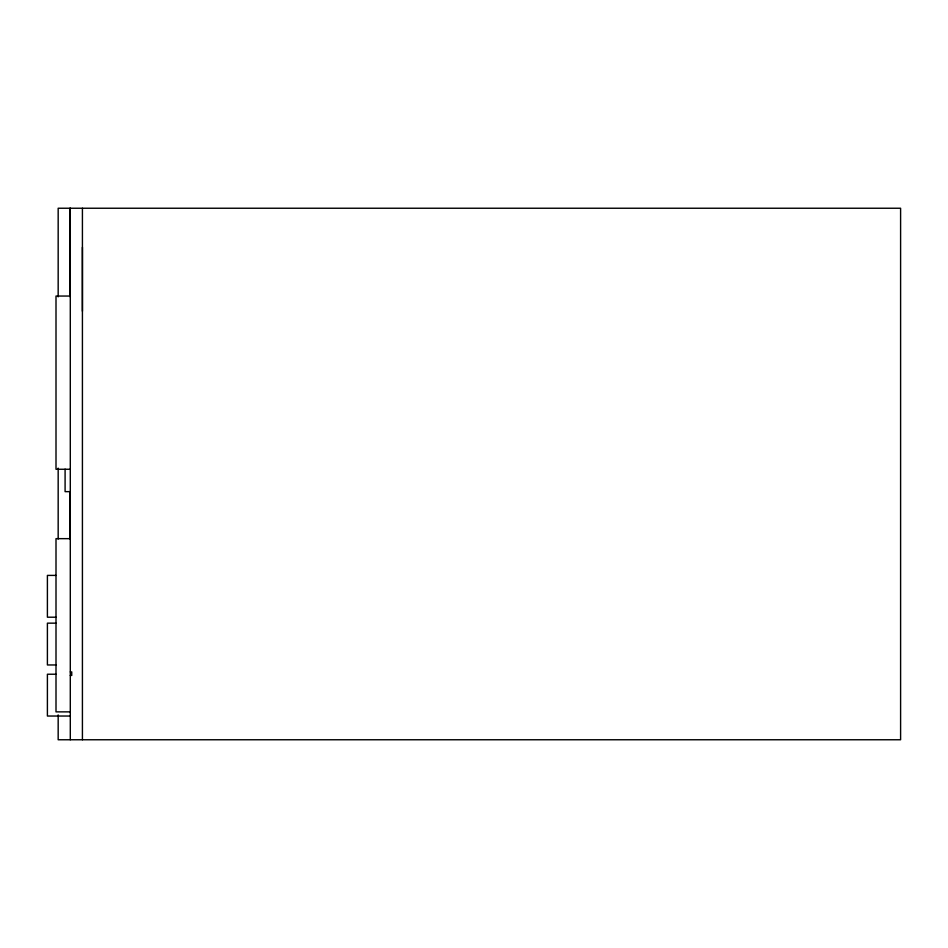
<?xml version="1.0" encoding="UTF-8"?>
<svg xmlns="http://www.w3.org/2000/svg" width="948" height="948" viewBox="0 0 948 948"><rect width="100%" height="100%" fill="white"/><g stroke="black" fill="none" stroke-linecap="round" stroke-linejoin="round"><path stroke-width="1.42" d="M69.998 239.714L69.998 241.159M69.998 242.475L69.998 243.92M69.998 245.236L69.998 246.681M82.417 247.298L82.417 311.217M69.998 247.997L69.998 249.443M69.998 250.758L69.998 252.204M69.998 253.519L69.998 254.965M69.998 256.268L69.998 257.714M69.998 259.029L69.998 260.475M70.294 296.049L56.003 296.049L56.003 469.26L70.294 469.26M70.294 491.645L65.092 491.645L65.092 469.13M70.294 538.654L56.003 538.654L56.003 711.865L70.294 711.865M55.979 575.4L47.4 575.4L47.4 617.207L55.979 617.207M55.979 623.156L47.4 623.156L47.4 664.963L55.979 664.963M70.294 671.919L71.74 671.919L71.74 675.438L70.294 675.438M55.979 674.229L47.4 674.229L47.4 716.036L70.294 716.036M82.417 208.24L82.417 739.76M70.294 208.24L70.294 739.76M70.176 214.058L70.176 225.861M69.998 208.24L69.998 296.677M69.998 491.668L69.998 538.938M58.172 296.843L58.172 208.24L900.6 208.24L900.6 739.76L58.172 739.76L58.172 714.899M58.172 468.134L58.172 539.021"/></g></svg>
